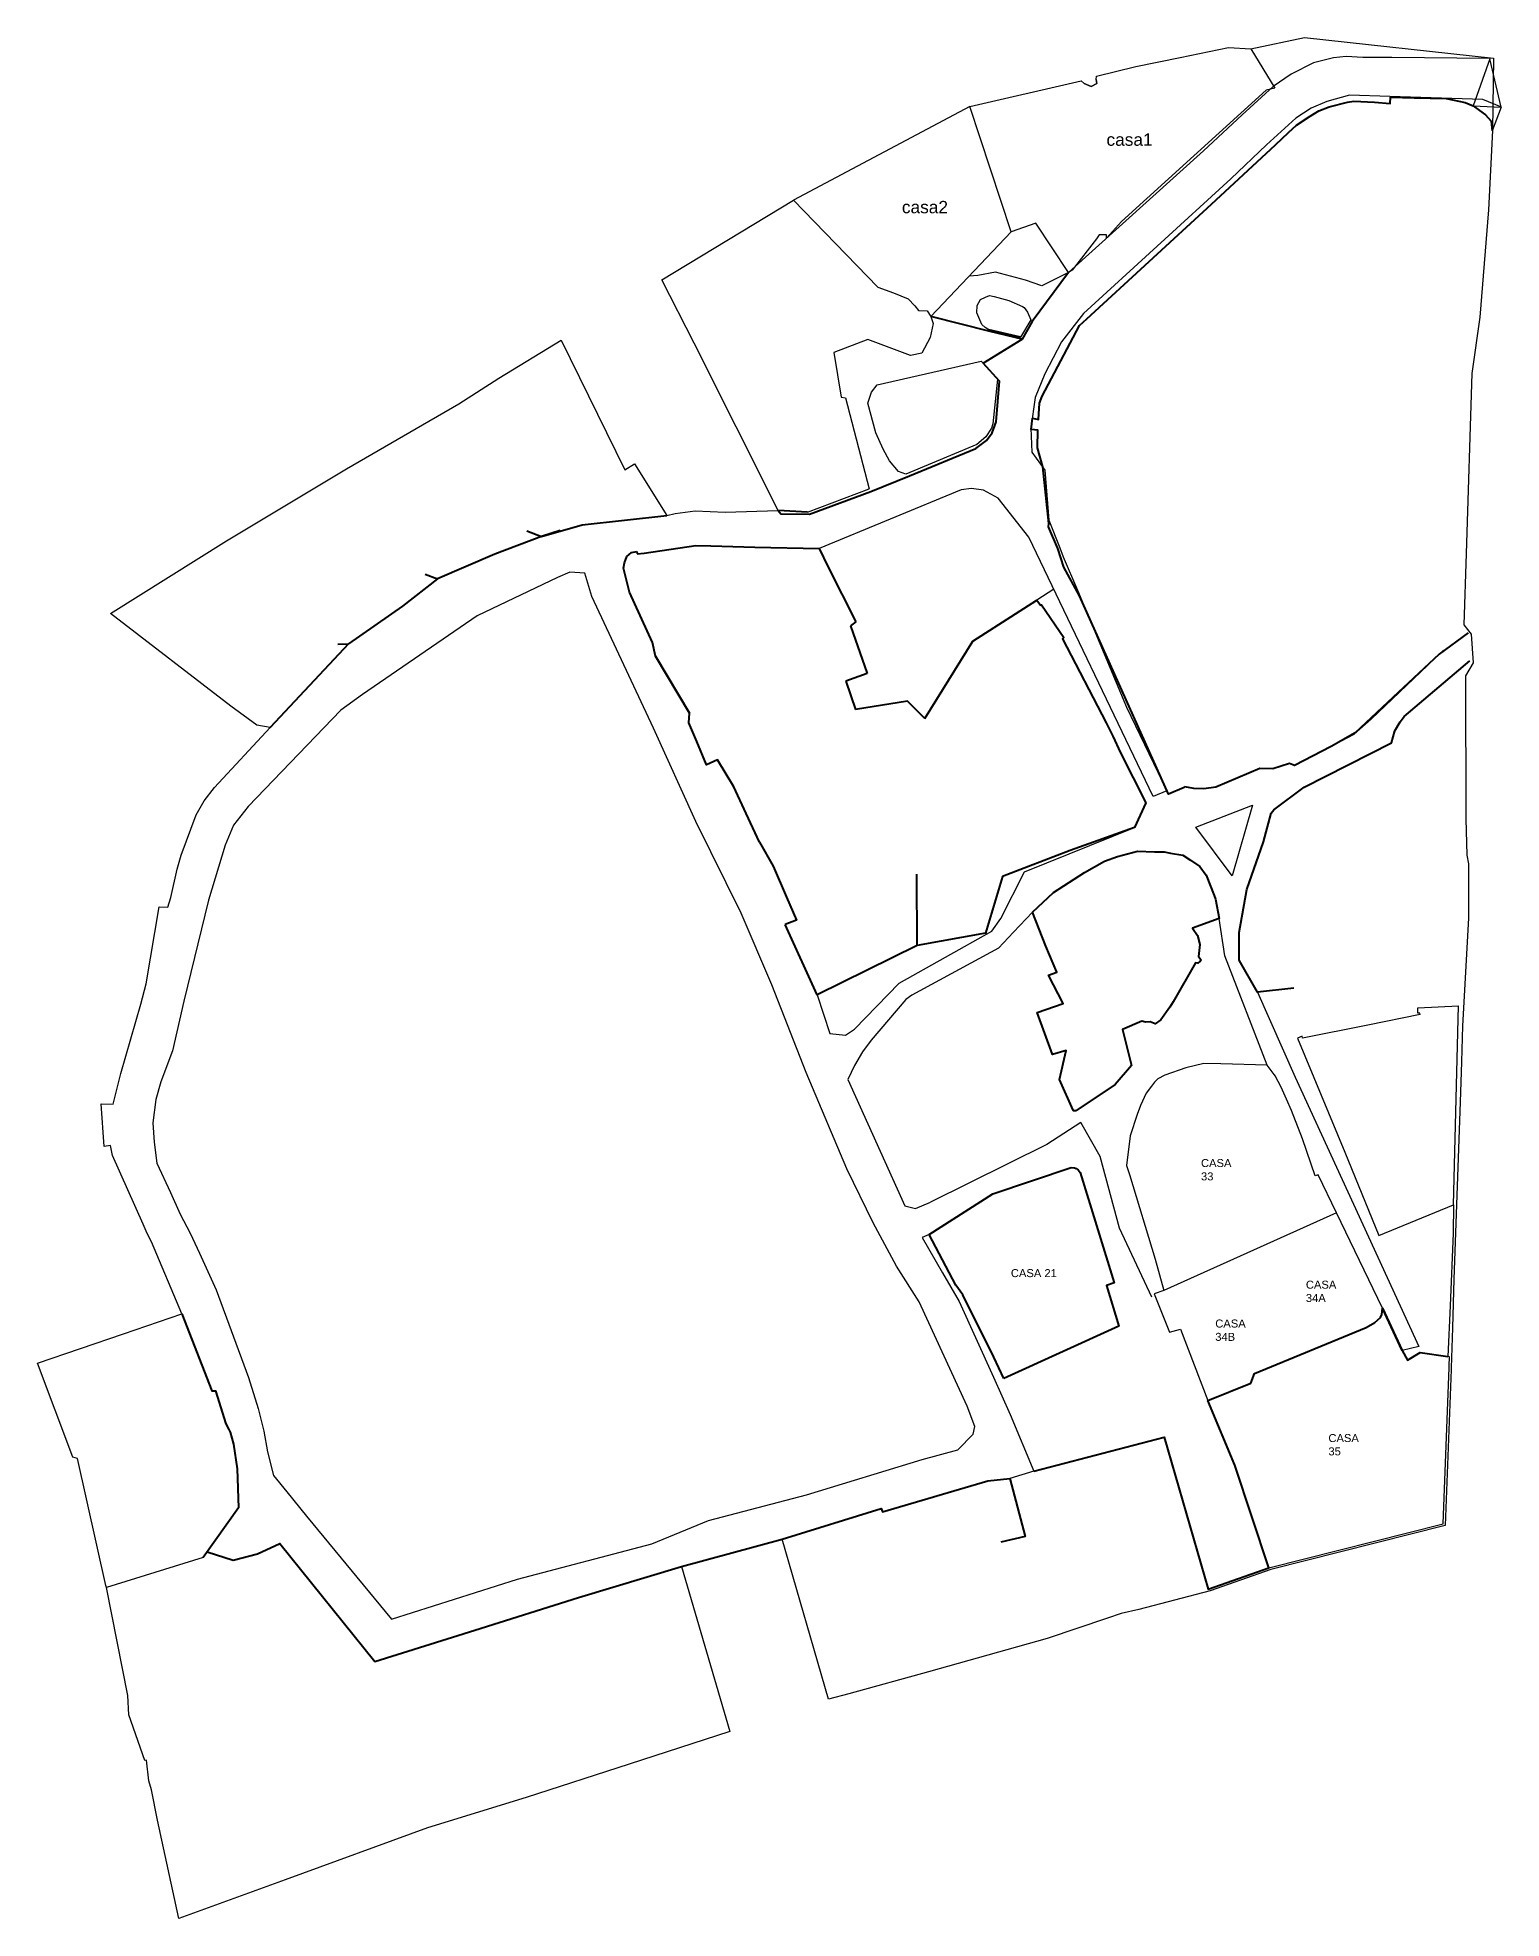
# Model space of a CAD drawing. Header units: millimetres. Extents: x 566258 to 574421, y 1333409 to 1335068.
# Drawn here: x 567693.2 to 567988.8, y 1333492.3 to 1333872.2 of the extents above; entities that cross this region are included whole.
import ezdxf

# ---------------------------------------------------------------- set-up
doc = ezdxf.new("R2010")
doc.units = ezdxf.units.MM
for name, color, linetype in [('AREA VERDE', 3, 'Continuous'), ('CALLES', 2, 'Continuous'), ('ESTACIONADO', 6, 'Continuous'), ('FRENTE DE LAS CASAS', 4, 'Continuous'), ('PERIMETRO', 5, 'Continuous')]:
    doc.layers.add(name, color=color, linetype=linetype)
doc.layers.add('Line', color=250, linetype='Continuous', lineweight=100)
doc.styles.get("Standard").update_dxf_attribs({"font": 'arial.ttf'})

msp = doc.modelspace()

# ---------------------------------------------------------------- linework, layer by layer
at = {"color": 7, "elevation": 399.17}
msp.add_lwpolyline([(567881.44, 1333858.24), (567903.91, 1333863.45), (567904.53, 1333862.91), (567905.94, 1333862.29), (567907.05, 1333862.92), (567906.96, 1333863.67), (567907.04, 1333864.36), (567914.98, 1333866.33), (567923.91, 1333868.11), (567933.69, 1333870.14), (567938.21, 1333869.92), (567943.05, 1333861.93), (567941.25, 1333861.57), (567912.07, 1333835.05), (567909.05, 1333831.62), (567909.05, 1333832.32), (567907.52, 1333832.32), (567906.99, 1333831.53), (567902.1, 1333825.16), (567901.35, 1333824.74), (567894.78, 1333834.66), (567889.8, 1333832.91), (567881.44, 1333858.24)], dxfattribs=at)
at = {"color": 7, "true_color": 0xffffff}
for points in [[(567955.46, 1333634.83), (567951.81, 1333642.52), (567951.21, 1333642.26), (567948.63, 1333649.79), (567946.4, 1333655.47), (567945.38, 1333657.77), (567944.29, 1333660.2), (567943.07, 1333662.49), (567941.51, 1333664.66)], [(567964.75, 1333615.54), (567964.75, 1333615.54), (567964.75, 1333615.54), (567955.46, 1333634.83), (567920.58, 1333619.16), (567918.65, 1333618.46), (567921.75, 1333610.71), (567923.95, 1333611.31), (567929.53, 1333596.89)], [(567918.86, 1333625.44), (567920.58, 1333619.16)]]:
    msp.add_lwpolyline(points, dxfattribs=at)
at = {"color": 7}
msp.add_lwpolyline([(567978.31, 1333605.72), (567972.4, 1333606.61), (567969.83, 1333605.07), (567968.78, 1333606.99), (567964.75, 1333615.54), (567964.66, 1333614.31), (567964.34, 1333613.65), (567963.2, 1333612.65), (567961.49, 1333611.64), (567938.9, 1333602.35), (567938.21, 1333600.43), (567929.53, 1333596.89), (567934.95, 1333583.87), (567941.81, 1333563.15), (567977.04, 1333572.03), (567978.26, 1333603.57), (567978.23, 1333603.89), (567978.31, 1333605.72), (567978.31, 1333605.72)], dxfattribs=at)
at = {"layer": 'AREA VERDE', "color": 7, "true_color": 0xffffff}
for p, q in [((567925.06, 1333664.12, 5.78), (567920.82, 1333662.64, 5.78)), ((567928.71, 1333664.95, 5.78), (567925.06, 1333664.12, 5.78)), ((567932.12, 1333664.91, 5.78), (567928.71, 1333664.95, 5.78)), ((567941.51, 1333664.66, 5.78), (567932.12, 1333664.91, 5.78)), ((567918.12, 1333660.41, 5.78), (567917.04, 1333658.96, 5.78)), ((567918.71, 1333661.2, 5.78), (567918.12, 1333660.41, 5.78)), ((567919.42, 1333661.85, 5.78), (567918.71, 1333661.2, 5.78)), ((567920.82, 1333662.64, 5.78), (567919.42, 1333661.85, 5.78)), ((567915.91, 1333656.48, 5.78), (567915.2, 1333654.66, 5.78)), ((567917.04, 1333658.96, 5.78), (567915.91, 1333656.48, 5.78)), ((567915.2, 1333654.66, 5.78), (567913.79, 1333650.35, 5.78)), ((567913.79, 1333650.35, 5.78), (567913.04, 1333644.4, 5.78)), ((567913.04, 1333644.4, 5.78), (567913.67, 1333642.56, 5.78)), ((567913.67, 1333642.56, 5.78), (567918.86, 1333625.44, 5.78))]:
    msp.add_line(p, q, dxfattribs=at)
at = {"layer": 'AREA VERDE'}
for points, elevation in [([(567927.06, 1333712.67), (567938.5, 1333717.14), (567934.39, 1333702.87), (567927.06, 1333712.67)], 4.63), ([(567948.64, 1333670.1), (567948.52, 1333670.47), (567947.63, 1333670.1), (567957.17, 1333647.09), (567964.06, 1333630.23), (567979.13, 1333636.4), (567980.14, 1333676.62)], 6.86), ([(567971.91, 1333676.24), (567980.14, 1333676.62)], 6.53), ([(567971.91, 1333675.14), (567971.91, 1333676.24)], 6.53), ([(567972.38, 1333674.89), (567961.82, 1333672.71), (567948.64, 1333670.1)], 6.53), ([(567972.38, 1333674.89), (567972.34, 1333675.15), (567971.91, 1333675.14)], 6.53), ([(567979.13, 1333636.4), (567979.06, 1333630.68), (567978.41, 1333616.02), (567977.99, 1333605.77), (567972.4, 1333606.61)], 6.16)]:
    msp.add_lwpolyline(points, dxfattribs=dict(at, elevation=elevation))
at = {"layer": 'CALLES'}
for p, q in [((567883.72, 1333806.79, 1.14), (567887.02, 1333803.16, 0.51)), ((567884.2, 1333780.77, -8.26), (567881.79, 1333781.12, -8.26)), ((567903.82, 1333653.08, 2.59), (567896.99, 1333648.6, 2.59)), ((567907.73, 1333646.17, 2.59), (567903.82, 1333653.08, 2.59)), ((567896.99, 1333648.6, 2.59), (567873.5, 1333637, 2.59)), ((567911.64, 1333631.74, 2.59), (567907.73, 1333646.17, 2.59)), ((567918.22, 1333617.76, 2.59), (567911.64, 1333631.74, 2.59))]:
    msp.add_line(p, q, dxfattribs=at)
for points, elevation in [([(567986.38, 1333867.97), (567966.67, 1333868.11), (567960.83, 1333868.16), (567957.44, 1333868.37), (567954.87, 1333868.06), (567950.87, 1333867.07), (567946.36, 1333864.75), (567942.67, 1333862.3), (567936.41, 1333856.53), (567928.65, 1333849.27), (567901.34, 1333824.74), (567896, 1333822.02), (567892.68, 1333823.18), (567886.6, 1333824.78), (567883.07, 1333824.11), (567881.33, 1333824.01)], -8.72), ([(567988.79, 1333858.1), (567985.04, 1333859.68), (567966.28, 1333860.24), (567958.08, 1333860.53), (567953.51, 1333859.27), (567950.39, 1333857.89), (567947.25, 1333855.86), (567941.33, 1333850.49), (567934.12, 1333843.66), (567904.37, 1333816.47), (567899.92, 1333810.75), (567896.59, 1333804.24), (567894.6, 1333799.49), (567893.78, 1333793.25), (567893.97, 1333788.45), (567896.58, 1333784.79), (567897.41, 1333774.7), (567899.63, 1333769.14), (567900.31, 1333767.29), (567903.2, 1333760.57), (567913.1, 1333736.95), (567921.24, 1333720.05), (567918.45, 1333718.87), (567893.35, 1333771.3), (567887.18, 1333779.16), (567884.2, 1333780.77)], -8.26), ([(567891.66, 1333811.64), (567885.27, 1333813.13), (567884.5, 1333813.6), (567883.85, 1333814.22), (567882.85, 1333816.6), (567882.94, 1333818.07), (567883.56, 1333819.28), (567884.57, 1333819.72), (567885.38, 1333820.05), (567886.35, 1333819.84), (567889.33, 1333819.06), (567892.05, 1333817.86), (567892.42, 1333817.65), (567893.07, 1333816.69), (567893.72, 1333815.17)], 0.26), ([(567873.57, 1333815.86), (567874.01, 1333814.45), (567873.45, 1333811.62), (567871.72, 1333808.46), (567869.44, 1333807.96), (567860.85, 1333811.17), (567853.99, 1333808.57), (567855.45, 1333799.55), (567856.35, 1333799.38), (567861.07, 1333781.03)], -8.72), ([(567862.7, 1333802), (567883.72, 1333806.79)], 1.14), ([(567867.05, 1333784.53), (567865.2, 1333786.69), (567863.92, 1333789.01), (567862.45, 1333792.37), (567860.83, 1333798.35), (567861.57, 1333800.58), (567862.7, 1333802)], 1.46), ([(567887.02, 1333803.16), (567886.11, 1333794.14), (567885.8, 1333793.3), (567884.69, 1333791.53), (567882.85, 1333789.98), (567868.49, 1333784.01), (567867.05, 1333784.53)], 0.51), ([(567842.72, 1333776.63), (567848.66, 1333776.29), (567861.07, 1333781.03)], 3.61), ([(567881.79, 1333781.12), (567879.66, 1333780.84), (567850.97, 1333768.95)], -8.26), ([(567803.66, 1333763.98), (567800.62, 1333764.18), (567798.18, 1333763.13), (567781.92, 1333755.37), (567758.78, 1333739.48), (567754.42, 1333736.35), (567735.68, 1333716.86), (567732.74, 1333713.11), (567731.03, 1333709.07), (567727.67, 1333697.96), (567722.67, 1333677.53), (567720.38, 1333667.5), (567718.04, 1333661.25), (567717.03, 1333657.71), (567716.41, 1333652.98), (567716.7, 1333649.1), (567717.25, 1333644.86), (567719.98, 1333638.92), (567721.96, 1333634.56), (567723.94, 1333630.74), (567725.85, 1333626.65), (567729.19, 1333619.29), (567735.78, 1333601.56), (567737.72, 1333595.32), (567738.83, 1333590.72), (567739.62, 1333586.56), (567740.8, 1333581.76), (567743.51, 1333578.45), (567747.48, 1333573.53), (567764.66, 1333552.74), (567790.11, 1333560.83), (567817.21, 1333567.96), (567828.62, 1333572.67), (567848.43, 1333577.87), (567871.79, 1333584.98), (567878.99, 1333586.93), (567882.1, 1333590.1), (567882.44, 1333591.65), (567880.91, 1333595.77), (567871.17, 1333616.87), (567866.62, 1333624.07), (567861.94, 1333632.83), (567856.56, 1333643.67), (567848.4, 1333663.17), (567841.42, 1333680.86), (567835.26, 1333695.35), (567826.12, 1333713.88), (567817.53, 1333732.71), (567805.09, 1333759.27), (567803.66, 1333763.98)], -2.05), ([(567946.98, 1333725.16), (567959.08, 1333731.46), (567962.49, 1333734.54), (567973.93, 1333745.4), (567977.07, 1333748.44)], -8.26), ([(567856.34, 1333670.73), (567858.15, 1333671.88), (567867.14, 1333681.19), (567885.9, 1333691.67), (567887.66, 1333694.26), (567892.46, 1333703.7), (567914.68, 1333712.64)], -8.26), ([(567894.11, 1333695.52), (567890.28, 1333691.48), (567887.19, 1333688.29), (567869.69, 1333678.75), (567868.53, 1333677.91), (567861.52, 1333669.69), (567859.74, 1333667.32)], -8.26), ([(567941.51, 1333664.66), (567932.95, 1333686.73), (567931.76, 1333694.27)], -8.26), ([(567844.14, 1333693.05), (567844.15, 1333693.04)], -8.26), ([(567939.54, 1333679.38), (567947.17, 1333662.23), (567961.95, 1333629.98), (567972.09, 1333607.8), (567968.78, 1333606.99)], -8.26), ([(567850.59, 1333678.83), (567853.13, 1333671.06), (567856.34, 1333670.73)], -8.26), ([(567859.74, 1333667.32), (567858.16, 1333664.58), (567856.76, 1333661.74), (567868.28, 1333636.25), (567870.45, 1333635.72), (567873.5, 1333637)], 1.47), ([(567873.21, 1333630.45), (567871.79, 1333629.85), (567875.89, 1333622.68), (567879.25, 1333616.89), (567886.18, 1333601.65), (567889.56, 1333594.12), (567894.33, 1333582.65), (567889.48, 1333581.18)], 3.89)]:
    msp.add_lwpolyline(points, dxfattribs=dict(at, elevation=elevation))
msp.add_lwpolyline([(567893.72, 1333815.17), (567891.66, 1333811.64)], dxfattribs=at)
at = {"layer": 'CALLES', "elevation": -8.26}
msp.add_lwpolyline([(567813.4, 1333758.55), (567813.4, 1333758.55)], close=True, dxfattribs=at)
at = {"layer": 'ESTACIONADO', "color": 6}
for points in [[(567988.77, 1333858.1), (567986.45, 1333867.88), (567983.09, 1333858.41)], [(567983.09, 1333858.41), (567988.77, 1333858.1), (567986.95, 1333853.33)]]:
    msp.add_lwpolyline(points, dxfattribs=at)
at = {"layer": 'FRENTE DE LAS CASAS', "color": 4, "lineweight": 40}
for p, q in [((567848.66, 1333776.29), (567842.72, 1333776.63, 399.17)), ((567811.66, 1333766.06), (567812.18, 1333767.34)), ((567812.18, 1333767.34), (567813.1, 1333768.2)), ((567813.1, 1333768.2), (567814.17, 1333768.37)), ((567814.17, 1333768.37), (567814.23, 1333767.89)), ((567814.23, 1333767.89), (567815.67, 1333768.07)), ((567815.67, 1333768.07), (567826.11, 1333769.57)), ((567826.11, 1333769.57), (567829.14, 1333769.53)), ((567829.14, 1333769.53), (567837.99, 1333769.27)), ((567837.99, 1333769.27), (567850.97, 1333768.95)), ((567850.97, 1333768.95), (567852.84, 1333765.21)), ((567811.5, 1333765), (567811.66, 1333766.06)), ((567812.67, 1333760.15), (567811.5, 1333765)), ((567852.84, 1333765.21), (567858.38, 1333754.18)), ((567817.31, 1333749.98), (567812.67, 1333760.15)), ((567858.38, 1333754.18), (567857.35, 1333753.38)), ((567857.35, 1333753.38), (567857.35, 1333753.38)), ((567857.35, 1333753.38), (567860.72, 1333743.75)), ((567817.97, 1333747.25), (567817.31, 1333749.98)), ((567860.72, 1333743.75), (567856.41, 1333742.22)), ((567856.41, 1333742.22), (567858.34, 1333736.45)), ((567838.97, 1333709.69), (567836.27, 1333715.46)), ((567870.77, 1333688.81), (567870.75, 1333703.22)), ((567850.59, 1333678.83), (567850.59, 1333678.83)), ((567943.18, 1333662.83), (567943.18, 1333662.83)), ((567968.78, 1333606.99), (567964.75, 1333615.54)), ((567969.83, 1333605.07), (567972.4, 1333606.61)), ((567972.4, 1333606.61), (567977.97, 1333605.77)), ((567894.33, 1333582.65), (567920.71, 1333589.48)), ((567920.71, 1333589.48), (567929.57, 1333558.81)), ((567941.81, 1333563.15), (567934.95, 1333583.87))]:
    msp.add_line(p, q, dxfattribs=at)
at = {"layer": 'FRENTE DE LAS CASAS'}
msp.add_line((567898.4, 1333760.75), (567894.95, 1333758.53), dxfattribs=at)
at = {"layer": 'FRENTE DE LAS CASAS', "color": 7, "lineweight": 40, "true_color": 0xffffff}
for p, q in [((567964.66, 1333614.31), (567964.75, 1333615.54)), ((567938.9, 1333602.35), (567961.49, 1333611.64)), ((567961.49, 1333611.64), (567963.2, 1333612.65)), ((567963.2, 1333612.65), (567964.34, 1333613.65)), ((567964.34, 1333613.65), (567964.66, 1333614.31)), ((567929.53, 1333596.89), (567938.21, 1333600.43)), ((567938.21, 1333600.43), (567938.9, 1333602.35))]:
    msp.add_line(p, q, dxfattribs=at)
at = {"layer": 'FRENTE DE LAS CASAS', "color": 4, "lineweight": 40}
for points in [[(567982.06, 1333751.98), (567976.2, 1333747.66), (567967.97, 1333739.88), (567959.28, 1333731.77), (567954.39, 1333729), (567946.98, 1333725.16), (567946.01, 1333725.53), (567942.62, 1333724.48), (567939.97, 1333724.58), (567931.13, 1333720.77), (567928.72, 1333720.44), (567926.66, 1333720.5), (567924.83, 1333720.82), (567924.73, 1333720.74), (567921.54, 1333719.37), (567903.55, 1333759.42), (567900.45, 1333765.18), (567899.23, 1333768.95), (567897.29, 1333773.39), (567897.38, 1333774), (567896.15, 1333785.49), (567895.09, 1333789.29), (567895.18, 1333792.86), (567893.8, 1333792.98), (567894.11, 1333795.27), (567895.27, 1333795), (567895.51, 1333798.33), (567896.06, 1333799.77), (567903.58, 1333814.04), (567905.03, 1333815.36), (567930.27, 1333838.51), (567943.17, 1333850.51), (567945.81, 1333853), (567947.44, 1333854.48), (567950.2, 1333856.3), (567951.94, 1333857.36), (567954.03, 1333858.15), (567957.69, 1333859.14), (567958.96, 1333859.29), (567963.18, 1333859.09), (567966.31, 1333858.88), (567966.42, 1333860.15), (567971.17, 1333859.98), (567977.66, 1333859.87), (567981.49, 1333859.03), (567983.09, 1333858.41), (567984.38, 1333857.43), (567985.6, 1333856.55), (567986.73, 1333855.31), (567986.95, 1333853.33)], [(567798.7, 1333772.64), (567794.95, 1333771.41), (567803.14, 1333773.78), (567820.22, 1333775.66)], [(567842.72, 1333776.63), (567842.71, 1333776.64)], [(567791.93, 1333772.54), (567794.95, 1333771.41), (567785.51, 1333767.83), (567773.94, 1333762.86)], [(567771.41, 1333763.77), (567773.94, 1333762.86), (567766.86, 1333757.33), (567755.97, 1333749.71)], [(567872.33, 1333734.64), (567882.05, 1333750.25), (567894.95, 1333758.53), (567895.7, 1333757.56), (567895.9, 1333757.63), (567900.39, 1333750.98), (567900.16, 1333750.76), (567908.97, 1333733.77), (567910.28, 1333731.11), (567911.88, 1333727.73), (567916.95, 1333717.63), (567914.68, 1333712.64), (567901.68, 1333707.99), (567888.01, 1333702.74), (567884.63, 1333691.3), (567870.77, 1333688.81), (567850.59, 1333678.83), (567844.14, 1333693.05)], [(567753.79, 1333749.66), (567755.97, 1333749.71), (567740.16, 1333732.82), (567740.16, 1333732.82)], [(567836.27, 1333715.46), (567833.75, 1333720.82), (567830.46, 1333726.32), (567828.26, 1333725.29), (567826.32, 1333730.01), (567824.7, 1333733.8), (567824.81, 1333735.73), (567817.97, 1333747.25), (567824.81, 1333735.73)], [(567946.87, 1333680.2), (567939.54, 1333679.38), (567935.85, 1333685.87), (567935.86, 1333691.46), (567937.35, 1333700.14), (567940.72, 1333709.73), (567942.28, 1333715.56), (567942.84, 1333716.19), (567948.97, 1333720.79), (567966.61, 1333729.71), (567967.27, 1333732.15), (567968.34, 1333733.99), (567969.18, 1333735.03), (567982.43, 1333746.27)], [(567872.33, 1333734.64), (567868.81, 1333738.15), (567858.34, 1333736.45)], [(567838.97, 1333709.69), (567841.68, 1333704.8), (567844.42, 1333698.56), (567846.41, 1333693.9), (567844.14, 1333693.05)], [(567930.81, 1333698.87), (567931.08, 1333698.16), (567931.76, 1333694.27), (567926.41, 1333692.33), (567927.39, 1333690.83), (567927.9, 1333689.04), (567927.63, 1333686.61), (567928.06, 1333686), (567927.97, 1333685.67), (567927.46, 1333685.22), (567927.03, 1333685.33), (567922.51, 1333677.41), (567921.85, 1333676.32), (567920.01, 1333673.78), (567918.85, 1333672.99), (567917.86, 1333673.36), (567916.89, 1333673.29), (567916.15, 1333673.5), (567912.29, 1333671.84), (567914.05, 1333664.54), (567910.81, 1333660.72), (567902.82, 1333655.44), (567902.74, 1333655.39), (567902.4, 1333655.43), (567902.3, 1333655.54), (567899.52, 1333661.74), (567900.89, 1333667.61), (567898.1, 1333666.78), (567895.03, 1333675.29), (567900.29, 1333677.06), (567897.33, 1333682.79), (567899.01, 1333683.43), (567896.81, 1333688.67), (567894.11, 1333695.52), (567898.36, 1333699.51), (567904.59, 1333703.56), (567908.63, 1333705.83), (567911.27, 1333706.78), (567915.3, 1333707.88), (567918.75, 1333707.75), (567920.7, 1333707.75), (567921.99, 1333707.46), (567924.43, 1333707.08), (567926, 1333706.07), (567927.9, 1333704.73), (567929.14, 1333703.03), (567930.81, 1333698.87)], [(567722.32, 1333614.43), (567728.33, 1333598.85), (567729.08, 1333598.9), (567731.18, 1333592.18), (567731.81, 1333591.09), (567732.08, 1333590.55), (567732.71, 1333588.07), (567733.46, 1333583.09), (567733.76, 1333575.27), (567726.57, 1333565.24)], [(567727.37, 1333566.37), (567732.67, 1333564.64), (567737.6, 1333565.97), (567742.11, 1333568.03), (567761.26, 1333544.21), (567781.46, 1333550.52), (567802.39, 1333557.15), (567802.39, 1333557.15), (567823.17, 1333563.37), (567843.52, 1333568.88), (567863.5, 1333575.1), (567863.8, 1333574.45), (567885.08, 1333580.67), (567889.48, 1333581.18), (567892.59, 1333569.46), (567887.67, 1333568.29)]]:
    msp.add_lwpolyline(points, dxfattribs=at)
at = {"layer": 'FRENTE DE LAS CASAS', "color": 7, "lineweight": 40, "true_color": 0xffffff}
msp.add_lwpolyline([(567888.29, 1333601.34), (567886.31, 1333605.68), (567880.01, 1333618.26), (567878.62, 1333620.22), (567873.21, 1333630.45), (567886.1, 1333638.64), (567901.93, 1333644), (567902.58, 1333643.91), (567902.93, 1333643.74), (567903.29, 1333643.51), (567903.73, 1333642.95), (567910.58, 1333620.67), (567909.06, 1333620.13), (567911.53, 1333611.9)], close=True, dxfattribs=at)
at = {"layer": 'FRENTE DE LAS CASAS'}
msp.add_lwpolyline([(567726.57, 1333565.24), (567707.08, 1333559.16)], dxfattribs=at)
at = {"layer": 'Line', "color": 0, "lineweight": 40, "elevation": -388.97}
msp.add_lwpolyline([(567842.72, 1333776.63), (567843.27, 1333775.98), (567849.04, 1333775.92), (567861.41, 1333780.47), (567869.24, 1333783.64), (567882.64, 1333789.2), (567884.8, 1333790.77), (567885.97, 1333792.35), (567886.75, 1333794.56), (567887.4, 1333802.79), (567884.1, 1333806.43), (567892.03, 1333811.27)], dxfattribs=at)
at = {"layer": 'Line', "color": 0, "lineweight": 40}
msp.add_lwpolyline([(567894.33, 1333582.65), (567920.71, 1333589.48), (567929.57, 1333558.81), (567941.81, 1333563.15), (567934.95, 1333583.87), (567929.53, 1333596.89), (567938.21, 1333600.43), (567938.9, 1333602.35), (567961.49, 1333611.64), (567963.2, 1333612.65), (567964.34, 1333613.65), (567964.66, 1333614.31), (567964.75, 1333615.54), (567968.78, 1333606.99), (567969.83, 1333605.07), (567972.4, 1333606.61), (567977.97, 1333605.77)], dxfattribs=at)
msp.add_polyline3d([(567901.35, 1333824.74, -388.97), (567894.04, 1333814.81, -388.97), (567892.03, 1333811.27, -388.97), (567885.52, 1333812.8, -388.97), (567873.57, 1333815.86, 399.17)], dxfattribs=at)
at = {"layer": 'PERIMETRO', "elevation": 399.17}
for points in [[(567906.96, 1333863.67), (567907.04, 1333864.36), (567914.98, 1333866.33), (567923.91, 1333868.11), (567933.69, 1333870.14), (567938.21, 1333869.92), (567948.99, 1333872.16), (567987.17, 1333867.98), (567986.97, 1333853.38), (567986.17, 1333837.37), (567984.43, 1333815.72), (567982.82, 1333804.34), (567981.68, 1333767.98), (567981.21, 1333753.57), (567982.67, 1333751.68), (567983.09, 1333745.9), (567981.52, 1333743.24), (567981.58, 1333714.41), (567981.82, 1333707.06), (567982.16, 1333705.31), (567982.14, 1333694.31), (567980.95, 1333672.55), (567980.72, 1333665.34), (567980.49, 1333657.18), (567979.15, 1333621.45), (567978.94, 1333611.56), (567978.61, 1333603.53), (567978.63, 1333603.2), (567977.41, 1333571.67), (567942.19, 1333562.79), (567929.95, 1333558.45), (567915.57, 1333554.69), (567911.98, 1333553.91), (567909.25, 1333552.94), (567897.07, 1333548.85), (567873.11, 1333542.14), (567857.01, 1333537.7), (567852.91, 1333536.57), (567843.52, 1333568.88), (567823.17, 1333563.37), (567832.99, 1333530.06), (567812.6, 1333523.49), (567791.84, 1333516.72), (567771.93, 1333510.59), (567743.14, 1333500.12), (567721.7, 1333492.33), (567717.38, 1333512.16), (567716.19, 1333518.3), (567715.6, 1333520.13), (567715.12, 1333524.29), (567714.82, 1333524.19), (567711.61, 1333533.41), (567711.4, 1333537.34), (567707.08, 1333559.16), (567706.93, 1333559.58), (567701.2, 1333585.22), (567700.28, 1333585.46), (567693.16, 1333604.43), (567710.51, 1333610.38), (567722.32, 1333614.43), (567716.13, 1333628.97), (567715.27, 1333630.67), (567714.45, 1333632.54), (567708.28, 1333646.4), (567707.87, 1333648.44), (567706.6, 1333648.22), (567706.02, 1333656.84), (567708.4, 1333656.77), (567709.99, 1333662.96), (567714.03, 1333676.93), (567715.06, 1333681.06), (567717.69, 1333696.6), (567719.47, 1333696.56), (567720.06, 1333698.52), (567721.34, 1333704.25), (567722.18, 1333707.03), (567725.21, 1333715.18), (567726.81, 1333718), (567728.86, 1333720.74), (567740.16, 1333732.82), (567737.42, 1333733.33), (567732.16, 1333737.15), (567707.87, 1333755.85), (567731.33, 1333770.52), (567755.55, 1333785.1), (567770.92, 1333793.96), (567778.25, 1333798.22), (567786.29, 1333803.4), (567798.87, 1333811.03), (567811.78, 1333784.86), (567813.74, 1333786.11), (567820.22, 1333775.66), (567821.92, 1333776.02), (567825.97, 1333776.57), (567832.05, 1333776.33), (567842.72, 1333776.63), (567825.76, 1333810.45), (567819.21, 1333823.24), (567845.81, 1333839.34), (567862.83, 1333821.74), (567866.04, 1333820.6), (567868.98, 1333819.39), (567870.32, 1333818), (567871.07, 1333817.06), (567872.79, 1333816.96), (567873.57, 1333815.86)], [(567901.34, 1333824.74), (567894.78, 1333834.67), (567889.8, 1333832.91), (567881.44, 1333858.24), (567903.91, 1333863.45)], [(567906.96, 1333863.67), (567907.05, 1333862.92), (567905.94, 1333862.29), (567904.53, 1333862.91), (567903.91, 1333863.45)]]:
    msp.add_lwpolyline(points, dxfattribs=at)
at = {"layer": 'PERIMETRO', "color": 30, "true_color": 0xf8991e, "elevation": 399.17}
msp.add_lwpolyline([(567881.44, 1333858.24), (567845.81, 1333839.34)], dxfattribs=at)
at = {"layer": 'PERIMETRO'}
msp.add_lwpolyline([(567873.57, 1333815.86), (567889.8, 1333832.91)], dxfattribs=at)
at = {"layer": 'PERIMETRO', "lineweight": 40}
msp.add_lwpolyline([(567891.66, 1333811.64), (567885.27, 1333813.13)], dxfattribs=at)

# ---------------------------------------------------------------- texts
at = {"color": 7, "char_height": 2.5, "width": 6.1523, "attachment_point": 1}
for s, insert in [('casa1', (567909.03, 1333852.81)), ('casa2', (567867.71, 1333839.18))]:
    msp.add_mtext(s, dxfattribs=dict(at, insert=insert))
at = {"color": 7, "char_height": 1.616, "attachment_point": 1}
for s, width, insert in [('CASA \\P33', 5.0344, (567928.12, 1333645.68)), ('CASA 21', 13.1074, (567889.72, 1333623.45)), ('CASA \\P34A', 5.0344, (567949.3, 1333621.12)), ('CASA 34B', 5.0344, (567931, 1333613.27)), ('CASA \\P35', 5.0344, (567953.85, 1333590.14))]:
    msp.add_mtext_dynamic_manual_height_columns(s, width=width, gutter_width=8.08, heights=[0], dxfattribs=dict(at, insert=insert))

doc.saveas('drawing.dxf')
